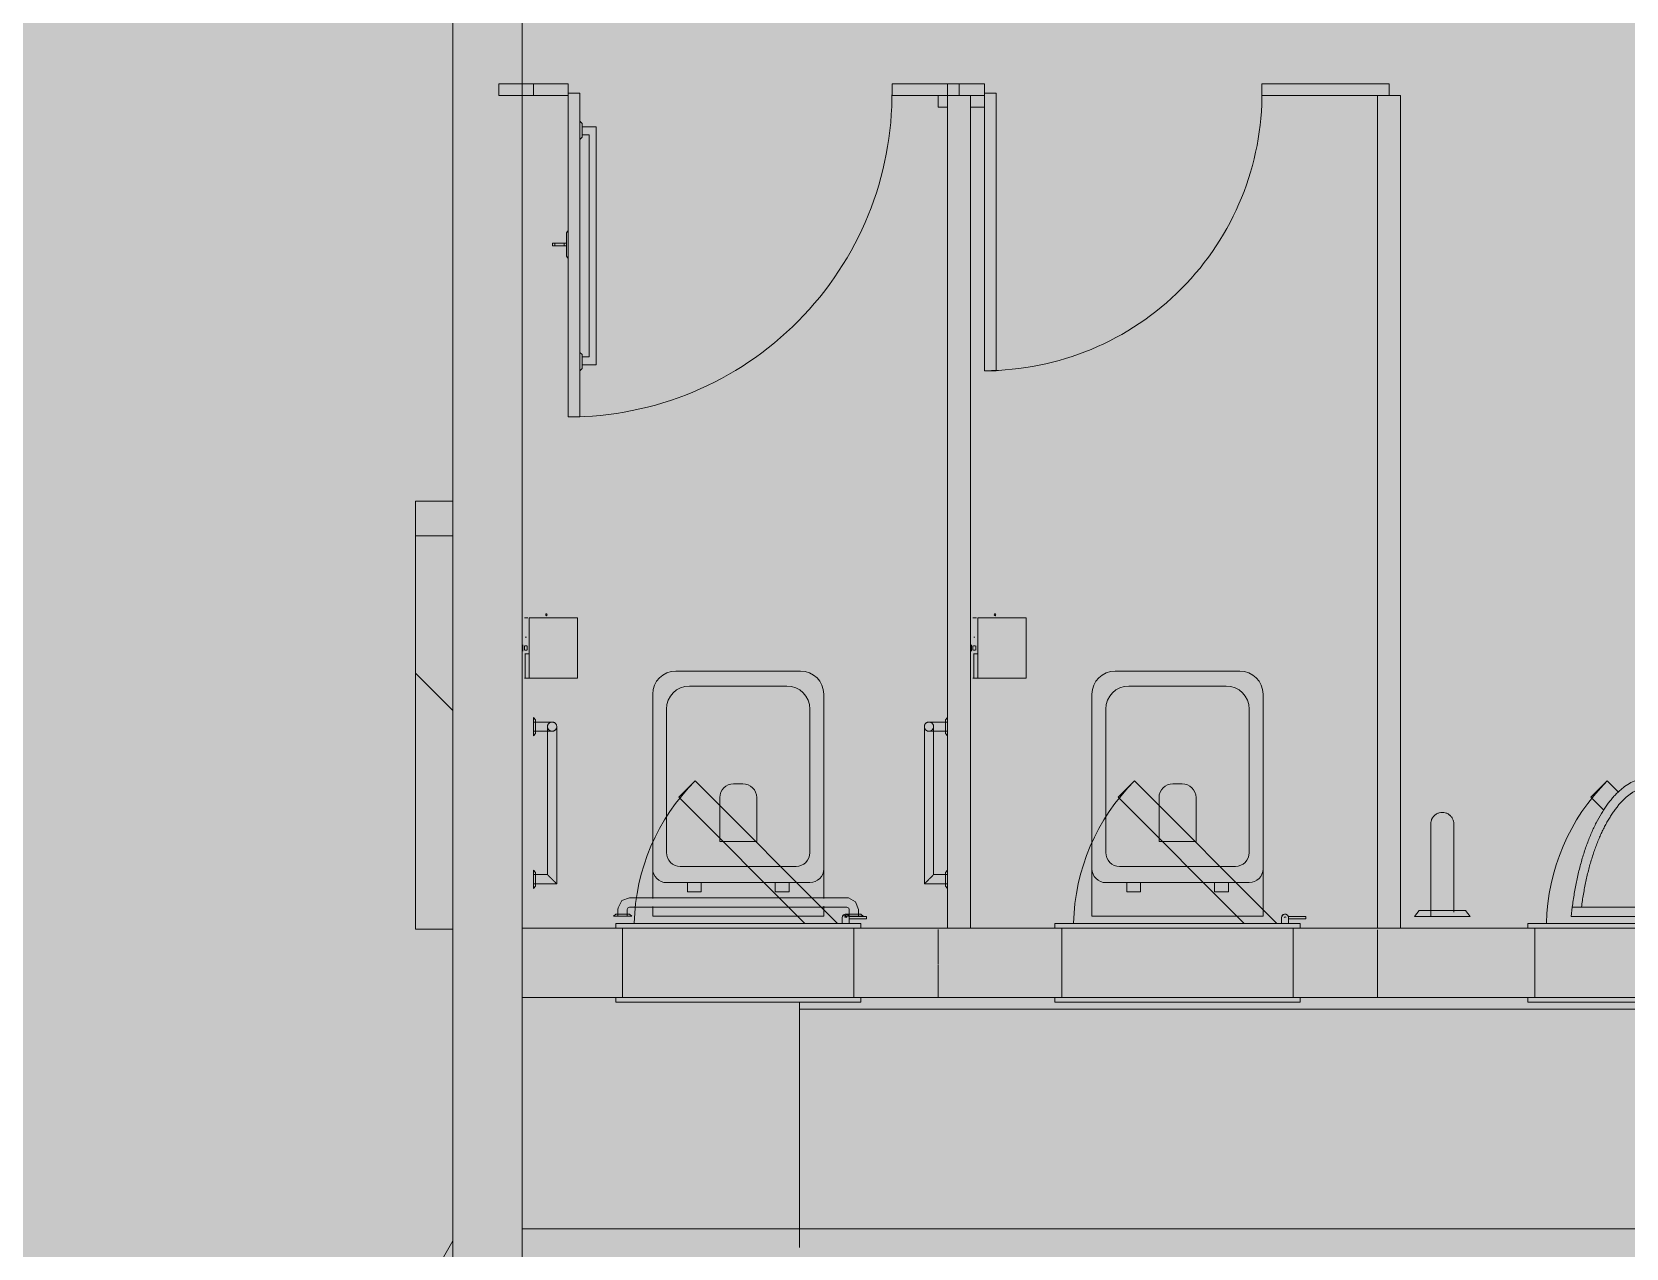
# Model space of a CAD drawing. Header units: millimetres. Extents: x -57519 to 497916, y -349472 to 446842.
# Drawn here: x 462035 to 465482, y 41766 to 44395 of the extents above; entities that cross this region are included whole.
import ezdxf

# ---------------------------------------------------------------- set-up
doc = ezdxf.new("R2010")
doc.units = ezdxf.units.MM
for name, color, linetype, lineweight in [('A-DETL-GENF', 92, 'Continuous', 5), ('A-DOOR', 31, 'Continuous', 5), ('A-DOOR-FRAM', 31, 'Continuous', 5), ('A-FLOR', 192, 'Continuous', 5), ('A-GENM', 13, 'Continuous', 5), ('A-GLAZ-CWMG', 51, 'Continuous', 20), ('A-WALL', 113, 'Continuous', 20), ('P-SANR-FIXT', 6, 'Continuous', 5)]:
    doc.layers.add(name, color=color, linetype=linetype, lineweight=lineweight)
pattern_1 = [(135, (399805.45, 0), (-530.3301, -530.3301), [])]

# ---------------------------------------------------------------- blocks, each defined once
blk = doc.blocks.new('Rectangular Mullion - DLN_75 x 150mm _WD_-V922-1_F SINGLE OCCUPANCY DIAGRAM')
at = {"layer": 'A-GLAZ-CWMG', "lineweight": 5}
h = blk.add_hatch(dxfattribs=at)
h.set_pattern_fill('FP_832', color=256, style=0, pattern_type=2)
h.set_pattern_definition(pattern_1)
h.paths.add_polyline_path([(63058.7, 42455.4), (63139.3, 42457.5), (63139.3, 43305.4), (63058.7, 43305.4), (63058.7, 42457.5)], flags=0)
for p, q in [((63058.7, 43305.4), (63139.3, 43305.4)), ((63058.7, 42455.4), (63058.7, 43305.4)), ((63139.3, 42455.4), (63058.7, 42455.4))]:
    blk.add_line(p, q, dxfattribs=at)
blk = doc.blocks.new('Rectangular Mullion - DLN_75 x 150mm _WD_-6631644-1_F SINGLE OCCUPANCY DIAGRAM')
at = {"layer": 'A-GLAZ-CWMG', "lineweight": 5}
for p, q in [((-75, -75), (-75, 5.6)), ((0, 5.6), (0, -75)), ((0, -75), (-75, -75))]:
    blk.add_line(p, q, dxfattribs=at)
blk = doc.blocks.new('Rectangular Mullion - DLN_75 x 150mm _WD_-V957-1_F SINGLE OCCUPANCY DIAGRAM')
at = {"layer": 'A-GLAZ-CWMG', "lineweight": 5}
h = blk.add_hatch(dxfattribs=at)
h.set_pattern_fill('FP_832', color=256, style=0, pattern_type=2)
h.set_pattern_definition(pattern_1)
h.paths.add_polyline_path([(63121.3, 41449.7), (63139.3, 41481), (63139.3, 41781), (62992.1, 41524.3)], flags=0)
for p, q in [((62991.4, 41524.7), (63139.3, 41781)), ((63121.3, 41449.7), (62991.4, 41524.7)), ((63139.3, 41481), (63121.3, 41449.7))]:
    blk.add_line(p, q, dxfattribs=at)
blk = doc.blocks.new('DLN_Ambulant Toilet - DLN_Ambulant Toilet-15379423-1_F SINGLE OCCUPANCY DIAGRAM')
at = {"layer": 'A-GENM', "color": 191}
for p, q in [((442.5, -235), (442.5, -265)), ((-452.5, -565), (-452.5, -595)), ((442.5, -565), (442.5, -595))]:
    blk.add_line(p, q, dxfattribs=at)
at = {"layer": 'P-SANR-FIXT', "color": 191}
for p, q in [((-270, -170), (-265, -174.4)), ((-230, -170), (-270, -170)), ((-270, -170), (-230, -170)), ((-260, -170), (-260, -185)), ((-240, -170), (-260, -170)), ((-260, -170), (-240, -170)), ((-240, -185), (-240, -170)), ((-235, -174.4), (-230, -170)), ((185, -170), (-185, -170)), ((-185, -170), (-185, -191.5)), ((185, -191.3), (185, -170)), ((230, -170), (235, -174.4)), ((270, -170), (230, -170)), ((230, -170), (270, -170)), ((240, -170), (240, -185)), ((240, -170), (260, -170)), ((260, -170), (240, -170)), ((260, -185), (260, -170)), ((265, -174.4), (270, -170)), ((-265, -174.4), (-235, -174.4)), ((-235, -174.4), (-265, -174.4)), ((235, -190), (-235, -190)), ((235, -174.4), (265, -174.4)), ((265, -174.4), (235, -174.4)), ((-448.1, -235), (-452.5, -230)), ((-402.5, -240), (-452.5, -240)), ((-448.1, -265), (-448.1, -235)), ((-448.1, -235), (-448.1, -265)), ((-402.5, -580), (-402.5, -240)), ((-235, -210), (235, -210)), ((-185, -208.7), (-185, -272.8)), ((-80, -222.8), (-110, -222.8)), ((-110, -222.8), (-110, -242.8)), ((-80, -242.8), (-80, -222.8)), ((80, -222.8), (80, -242.8)), ((110, -222.8), (80, -222.8)), ((110, -242.8), (110, -222.8)), ((185, -272.8), (185, -208.5)), ((392.5, -240), (392.5, -580)), ((442.5, -240), (392.5, -240)), ((442.5, -230), (438.1, -235)), ((438.1, -235), (438.1, -265)), ((438.1, -265), (438.1, -235)), ((442.5, -270), (442.5, -230)), ((442.5, -230), (442.5, -270)), ((442.5, -240), (442.5, -260)), ((442.5, -260), (442.5, -240)), ((-452.5, -260), (-422.5, -260)), ((-452.5, -270), (-448.1, -265)), ((-422.5, -260), (-422.5, -580)), ((-185, -272.8), (-185, -650)), ((155, -242.8), (-155, -242.8)), ((-110, -242.8), (-80, -242.8)), ((80, -242.8), (110, -242.8)), ((185, -650), (185, -272.8)), ((412.5, -580), (412.5, -260)), ((412.5, -260), (442.5, -260)), ((438.1, -265), (442.5, -270)), ((-155, -307.8), (-155, -617.8)), ((125.2, -277.8), (-125, -277.8)), ((155.2, -617.8), (155.2, -307.8)), ((-40, -426.5), (-40, -331.7)), ((-40, -331.7), (40, -331.7)), ((40, -331.7), (40, -426.5)), ((10, -456.5), (-10, -456.5)), ((-448.1, -565), (-452.5, -560)), ((-452.5, -560), (-452.5, -600)), ((-452.5, -600), (-452.5, -560)), ((-412.5, -570), (-452.5, -570)), ((-452.5, -580), (-452.5, -580)), ((-452.5, -580), (-452.5, -580)), ((-448.1, -595), (-448.1, -565)), ((-448.1, -565), (-448.1, -595)), ((442.5, -570), (402.5, -570)), ((442.5, -560), (438.1, -565)), ((438.1, -565), (438.1, -595)), ((438.1, -595), (438.1, -565)), ((442.5, -600), (442.5, -560)), ((442.5, -560), (442.5, -600)), ((442.5, -580), (442.5, -580)), ((442.5, -580), (442.5, -580)), ((-452.5, -590), (-412.5, -590)), ((-452.5, -600), (-448.1, -595)), ((402.5, -590), (442.5, -590)), ((438.1, -595), (442.5, -600)), ((-105, -667.8), (105.2, -667.8)), ((-135, -700), (135, -700))]:
    blk.add_line(p, q, dxfattribs=at)
at = {"layer": 'P-SANR-FIXT', "color": 191, "flags": 128}
for points in [[(-260, -185), (-253.9, -201.4), (-238.5, -209.7), (-235, -210)], [(-235, -190), (-239.2, -187.7), (-240, -185)], [(235, -210), (251.4, -203.9), (259.7, -188.5), (260, -185)], [(240, -185), (237.7, -189.2), (235, -190)]]:
    blk.add_lwpolyline(points, dxfattribs=at)
at = {"layer": 'P-SANR-FIXT', "color": 191}
for centre, radius, start, end in [((-155, -272.8), 30, 90, 180), ((155, -272.8), 30, 360, 90), ((-125, -307.8), 30, 90, 180), ((125.2, -307.8), 30, 360, 90), ((-10, -426.5), 30, 180, 270), ((10, -426.5), 30, 270, 360), ((-105, -617.8), 50, 180, 270), ((105.2, -617.8), 50, 270, 360), ((-135, -650), 50, 180, 270), ((135, -650), 50, 270, 360)]:
    blk.add_arc(centre, radius, start, end, dxfattribs=at)
for points, knots in [([(-402.5, -240), (-402.5, -240), (-402.7, -240.2), (-403.2, -240.7), (-403.8, -241.3), (-404.4, -241.9), (-405, -242.5), (-405.6, -243.1), (-406.4, -243.9), (-407.3, -244.8), (-408.1, -245.6), (-408.7, -246.2), (-409.3, -246.8), (-409.9, -247.4), (-410.5, -248), (-411.2, -248.7), (-411.8, -249.3), (-412.5, -250), (-413.2, -250.7), (-413.8, -251.3), (-414.5, -252), (-415.1, -252.6), (-415.7, -253.2), (-416.3, -253.8), (-416.9, -254.4), (-417.5, -255), (-418.1, -255.6), (-418.8, -256.3), (-419.4, -256.9), (-420, -257.5), (-420.6, -258.1), (-421.2, -258.7), (-421.8, -259.3), (-422.3, -259.8), (-422.5, -260), (-422.5, -260)], [0, 0, 0, 0, 0.083333, 0.125, 0.166667, 0.208333, 0.229167, 0.25, 0.291667, 0.333333, 0.354167, 0.375, 0.395833, 0.416667, 0.4375, 0.458333, 0.479167, 0.5, 0.520833, 0.541667, 0.5625, 0.583333, 0.604167, 0.625, 0.645833, 0.666667, 0.6875, 0.708333, 0.75, 0.770833, 0.791667, 0.833333, 0.875, 0.916667, 1, 1, 1, 1]), ([(412.5, -260), (412.5, -260), (412.3, -259.8), (411.8, -259.3), (411.2, -258.7), (410.6, -258.1), (410, -257.5), (409.4, -256.9), (408.6, -256.1), (407.7, -255.2), (406.9, -254.4), (406.3, -253.8), (405.7, -253.2), (405.1, -252.6), (404.5, -252), (403.8, -251.3), (403.2, -250.7), (402.5, -250), (401.8, -249.3), (401.2, -248.7), (400.5, -248), (399.9, -247.4), (399.3, -246.8), (398.7, -246.2), (398.1, -245.6), (397.5, -245), (396.9, -244.4), (396.2, -243.7), (395.6, -243.1), (395, -242.5), (394.4, -241.9), (393.8, -241.3), (393.2, -240.7), (392.7, -240.2), (392.5, -240), (392.5, -240)], [0, 0, 0, 0, 0.083333, 0.125, 0.166667, 0.208333, 0.229167, 0.25, 0.291667, 0.333333, 0.354167, 0.375, 0.395833, 0.416667, 0.4375, 0.458333, 0.479167, 0.5, 0.520833, 0.541667, 0.5625, 0.583333, 0.604167, 0.625, 0.645833, 0.666667, 0.6875, 0.708333, 0.75, 0.770833, 0.791667, 0.833333, 0.875, 0.916667, 1, 1, 1, 1]), ([(-402.5, -580), (-402.5, -579.1), (-402.7, -577.8), (-403.2, -576.2), (-403.8, -575), (-404.4, -574.1), (-405, -573.4), (-405.6, -572.8), (-406.4, -572), (-407.3, -571.4), (-408.1, -571), (-408.7, -570.8), (-409.3, -570.5), (-409.9, -570.3), (-410.5, -570.2), (-411.2, -570.1), (-411.8, -570), (-412.5, -570), (-413.2, -570), (-413.8, -570.1), (-414.5, -570.2), (-415.1, -570.3), (-415.7, -570.5), (-416.3, -570.8), (-416.9, -571), (-417.5, -571.3), (-418.1, -571.7), (-418.8, -572.2), (-419.4, -572.8), (-420, -573.4), (-420.6, -574.1), (-421.2, -575), (-421.8, -576.2), (-422.3, -577.8), (-422.5, -579.1), (-422.5, -580)], [0, 0, 0, 0, 0.083333, 0.125, 0.166667, 0.208333, 0.229167, 0.25, 0.291667, 0.333333, 0.354167, 0.375, 0.395833, 0.416667, 0.4375, 0.458333, 0.479167, 0.5, 0.520833, 0.541667, 0.5625, 0.583333, 0.604167, 0.625, 0.645833, 0.666667, 0.6875, 0.708333, 0.75, 0.770833, 0.791667, 0.833333, 0.875, 0.916667, 1, 1, 1, 1]), ([(-402.5, -580), (-402.5, -579.1), (-402.7, -577.8), (-403.2, -576.2), (-403.7, -575.2), (-404.2, -574.4), (-404.7, -573.7), (-405.3, -573.1), (-405.9, -572.5), (-406.6, -571.9), (-407.5, -571.3), (-408.7, -570.7), (-410.3, -570.2), (-412.5, -569.9), (-414.7, -570.2), (-416.3, -570.7), (-417.5, -571.3), (-418.4, -571.9), (-419.1, -572.5), (-419.7, -573.1), (-420.5, -573.9), (-421.1, -574.8), (-421.5, -575.6), (-421.8, -576.4), (-422.3, -577.8), (-422.5, -579.1), (-422.5, -580)], [0, 0, 0, 0, 0.083333, 0.125, 0.166667, 0.1875, 0.208333, 0.25, 0.270833, 0.291667, 0.333333, 0.375, 0.416667, 0.5, 0.583333, 0.625, 0.666667, 0.708333, 0.729167, 0.75, 0.791667, 0.833333, 0.854167, 0.875, 0.916667, 1, 1, 1, 1]), ([(-422.5, -580), (-422.5, -580.9), (-422.3, -582.2), (-421.8, -583.8), (-421.2, -585), (-420.6, -585.9), (-420, -586.6), (-419.4, -587.2), (-418.6, -588), (-417.7, -588.6), (-416.9, -589), (-416.3, -589.2), (-415.7, -589.5), (-415.1, -589.7), (-414.5, -589.8), (-413.8, -589.9), (-413.2, -590), (-412.5, -590), (-411.8, -590), (-411.2, -589.9), (-410.5, -589.8), (-409.9, -589.7), (-409.3, -589.5), (-408.7, -589.2), (-408.1, -589), (-407.5, -588.7), (-406.9, -588.3), (-406.2, -587.8), (-405.6, -587.2), (-405, -586.6), (-404.4, -585.9), (-403.8, -585), (-403.2, -583.8), (-402.7, -582.2), (-402.5, -580.9), (-402.5, -580)], [0, 0, 0, 0, 0.083333, 0.125, 0.166667, 0.208333, 0.229167, 0.25, 0.291667, 0.333333, 0.354167, 0.375, 0.395833, 0.416667, 0.4375, 0.458333, 0.479167, 0.5, 0.520833, 0.541667, 0.5625, 0.583333, 0.604167, 0.625, 0.645833, 0.666667, 0.6875, 0.708333, 0.75, 0.770833, 0.791667, 0.833333, 0.875, 0.916667, 1, 1, 1, 1]), ([(-422.5, -580), (-422.5, -580.9), (-422.3, -582.2), (-421.8, -583.8), (-421.3, -584.8), (-420.8, -585.6), (-420.3, -586.3), (-419.7, -586.9), (-419.1, -587.5), (-418.4, -588.1), (-417.5, -588.7), (-416.3, -589.3), (-414.7, -589.8), (-412.5, -590.1), (-410.3, -589.8), (-408.7, -589.3), (-407.5, -588.7), (-406.6, -588.1), (-405.9, -587.5), (-405.3, -586.9), (-404.5, -586.1), (-403.9, -585.2), (-403.5, -584.4), (-403.2, -583.6), (-402.7, -582.2), (-402.5, -580.9), (-402.5, -580)], [0, 0, 0, 0, 0.083333, 0.125, 0.166667, 0.1875, 0.208333, 0.25, 0.270833, 0.291667, 0.333333, 0.375, 0.416667, 0.5, 0.583333, 0.625, 0.666667, 0.708333, 0.729167, 0.75, 0.791667, 0.833333, 0.854167, 0.875, 0.916667, 1, 1, 1, 1]), ([(412.5, -580), (412.5, -579.1), (412.3, -577.8), (411.8, -576.2), (411.2, -575), (410.6, -574.1), (410, -573.4), (409.4, -572.8), (408.6, -572), (407.7, -571.4), (406.9, -571), (406.3, -570.8), (405.7, -570.5), (405.1, -570.3), (404.5, -570.2), (403.8, -570.1), (403.2, -570), (402.5, -570), (401.8, -570), (401.2, -570.1), (400.5, -570.2), (399.9, -570.3), (399.3, -570.5), (398.7, -570.8), (398.1, -571), (397.5, -571.3), (396.9, -571.7), (396.2, -572.2), (395.6, -572.8), (395, -573.4), (394.4, -574.1), (393.8, -575), (393.2, -576.2), (392.7, -577.8), (392.5, -579.1), (392.5, -580)], [0, 0, 0, 0, 0.083333, 0.125, 0.166667, 0.208333, 0.229167, 0.25, 0.291667, 0.333333, 0.354167, 0.375, 0.395833, 0.416667, 0.4375, 0.458333, 0.479167, 0.5, 0.520833, 0.541667, 0.5625, 0.583333, 0.604167, 0.625, 0.645833, 0.666667, 0.6875, 0.708333, 0.75, 0.770833, 0.791667, 0.833333, 0.875, 0.916667, 1, 1, 1, 1]), ([(412.5, -580), (412.5, -579.1), (412.3, -577.8), (411.8, -576.2), (411.3, -575.2), (410.8, -574.4), (410.3, -573.7), (409.7, -573.1), (409.1, -572.5), (408.4, -571.9), (407.5, -571.3), (406.3, -570.7), (404.7, -570.2), (402.5, -569.9), (400.3, -570.2), (398.7, -570.7), (397.5, -571.3), (396.6, -571.9), (395.9, -572.5), (395.3, -573.1), (394.5, -573.9), (393.9, -574.8), (393.5, -575.6), (393.2, -576.4), (392.7, -577.8), (392.5, -579.1), (392.5, -580)], [0, 0, 0, 0, 0.083333, 0.125, 0.166667, 0.1875, 0.208333, 0.25, 0.270833, 0.291667, 0.333333, 0.375, 0.416667, 0.5, 0.583333, 0.625, 0.666667, 0.708333, 0.729167, 0.75, 0.791667, 0.833333, 0.854167, 0.875, 0.916667, 1, 1, 1, 1]), ([(392.5, -580), (392.5, -580.9), (392.7, -582.2), (393.2, -583.8), (393.8, -585), (394.4, -585.9), (395, -586.6), (395.6, -587.2), (396.4, -588), (397.3, -588.6), (398.1, -589), (398.7, -589.2), (399.3, -589.5), (399.9, -589.7), (400.5, -589.8), (401.2, -589.9), (401.8, -590), (402.5, -590), (403.2, -590), (403.8, -589.9), (404.5, -589.8), (405.1, -589.7), (405.7, -589.5), (406.3, -589.2), (406.9, -589), (407.5, -588.7), (408.1, -588.3), (408.8, -587.8), (409.4, -587.2), (410, -586.6), (410.6, -585.9), (411.2, -585), (411.8, -583.8), (412.3, -582.2), (412.5, -580.9), (412.5, -580)], [0, 0, 0, 0, 0.083333, 0.125, 0.166667, 0.208333, 0.229167, 0.25, 0.291667, 0.333333, 0.354167, 0.375, 0.395833, 0.416667, 0.4375, 0.458333, 0.479167, 0.5, 0.520833, 0.541667, 0.5625, 0.583333, 0.604167, 0.625, 0.645833, 0.666667, 0.6875, 0.708333, 0.75, 0.770833, 0.791667, 0.833333, 0.875, 0.916667, 1, 1, 1, 1]), ([(392.5, -580), (392.5, -580.9), (392.7, -582.2), (393.2, -583.8), (393.7, -584.8), (394.2, -585.6), (394.7, -586.3), (395.3, -586.9), (395.9, -587.5), (396.6, -588.1), (397.5, -588.7), (398.7, -589.3), (400.3, -589.8), (402.5, -590.1), (404.7, -589.8), (406.3, -589.3), (407.5, -588.7), (408.4, -588.1), (409.1, -587.5), (409.7, -586.9), (410.5, -586.1), (411.1, -585.2), (411.5, -584.4), (411.8, -583.6), (412.3, -582.2), (412.5, -580.9), (412.5, -580)], [0, 0, 0, 0, 0.083333, 0.125, 0.166667, 0.1875, 0.208333, 0.25, 0.270833, 0.291667, 0.333333, 0.375, 0.416667, 0.5, 0.583333, 0.625, 0.666667, 0.708333, 0.729167, 0.75, 0.791667, 0.833333, 0.854167, 0.875, 0.916667, 1, 1, 1, 1])]:
    blk.add_open_spline(points, degree=3, knots=knots, dxfattribs=at)
for points in [[(-402.8, -240.3), (-402.6, -240.1), (-402.5, -240), (-402.5, -240)], [(392.5, -240), (392.5, -240), (392.6, -240.1), (392.8, -240.3)], [(-422.5, -260), (-422.5, -260), (-422.4, -259.9), (-422.2, -259.7)], [(412.2, -259.7), (412.4, -259.9), (412.5, -260), (412.5, -260)]]:
    blk.add_open_spline(points, degree=3, dxfattribs=at)
blk = doc.blocks.new('DLN_Toilet Paper Roll - DLN_Toilet Paper Roll-V998-1_F SINGLE OCCUPANCY DIAGRAM')
at = {"layer": 'P-SANR-FIXT', "color": 191}
for p, q in [((-7, 0), (7, 0)), ((7, 0), (-7, 0)), ((-65, -6.9), (-65, -5)), ((-65, -6.9), (-65, -6.1)), ((-65, -6.1), (-65, -6.9)), ((-65, -15.5), (-65, -6.9)), ((-65, -6.9), (-12.7, -6.9)), ((-65, -120.1), (-65, -15.5)), ((-65, -15.5), (-12.7, -15.5)), ((-12.7, -6.9), (-12.7, -6.1)), ((-12.7, -6.1), (-12.7, -6.9)), ((-12.7, -15.5), (-12.7, -6.9)), ((65, -15.5), (-12.7, -15.5)), ((-7, -2), (7, -2)), ((7, -2), (-7, -2)), ((-5, -5), (5, -5)), ((5, -5), (-5, -5)), ((-5, -11), (5, -11)), ((5, -11), (-5, -11)), ((-3, -2), (3, -2)), ((3, -2), (-3, -2)), ((-3, -5), (3, -5)), ((3, -5), (-3, -5)), ((23.2, -9.3), (23.2, -6.9)), ((23.2, -6.9), (23.2, -9.3)), ((65, -5), (65, -12.4)), ((65, -15.5), (65, -120.1)), ((-65, -120.1), (65, -120.1))]:
    blk.add_line(p, q, dxfattribs=at)
for start_param, end_param in [(0, 3.141593), (3.141593, 6.283185)]:
    blk.add_ellipse((71.8, -52.8), major_axis=(2, 0), ratio=0.802744, start_param=start_param, end_param=end_param, dxfattribs=at)
for points, knots in [([(-4.7, -9.3), (-4.6, -9.2), (-4.6, -8.9), (-4.5, -8.5), (-4.5, -8), (-4.5, -7.6), (-4.6, -7.1), (-4.8, -6.6), (-4.9, -6.3), (-5, -6.1), (-5, -6.1), (-5, -6.1)], [0, 0, 0, 0, 0.1, 0.2, 0.3, 0.4, 0.5, 0.6, 0.8, 0.9, 0.9644096, 0.9644096, 0.9644096, 0.9644096]), ([(-5, -6.1), (-5, -6.1), (-5, -6.2), (-4.9, -6.4), (-4.8, -6.7), (-4.8, -6.9)], [0, 0, 0, 0, 0.25, 0.5, 1, 1, 1, 1]), ([(-4.8, -6.9), (-4.7, -7.2), (-4.7, -7.6), (-4.6, -8.3), (-4.7, -8.8), (-4.8, -9.3), (-4.9, -9.7), (-5, -10), (-5, -10.1), (-5, -10.1)], [0, 0, 0, 0, 0.222222, 0.333333, 0.444444, 0.583333, 0.722222, 0.861111, 1, 1, 1, 1]), ([(-5, -10.1), (-5, -10.1), (-5, -10.1), (-4.9, -10), (-4.8, -9.8), (-4.7, -9.5), (-4.7, -9.3)], [0.0801932, 0.0801932, 0.0801932, 0.0801932, 0.2, 0.4, 0.7, 1, 1, 1, 1]), ([(5, -6.1), (5, -6.1), (5, -6.1), (4.9, -6.3), (4.8, -6.6), (4.6, -7.1), (4.5, -7.6), (4.5, -8), (4.5, -8.5), (4.6, -8.9), (4.6, -9.2), (4.7, -9.3)], [0.0355904, 0.0355904, 0.0355904, 0.0355904, 0.1, 0.2, 0.4, 0.5, 0.6, 0.7, 0.8, 0.9, 1, 1, 1, 1]), ([(5, -10.1), (5, -10.1), (5, -10), (4.9, -9.8), (4.8, -9.3), (4.7, -8.7), (4.7, -8.3), (4.6, -8), (4.7, -7.7), (4.7, -7.3), (4.8, -7.1), (4.8, -6.9)], [0, 0, 0, 0, 0.111111, 0.222222, 0.444444, 0.583333, 0.652778, 0.722222, 0.791667, 0.861111, 1, 1, 1, 1]), ([(4.7, -9.3), (4.7, -9.5), (4.9, -9.8), (5, -10.1), (5, -10.1), (5, -10.1)], [0, 0, 0, 0, 0.4, 0.7, 0.9198068, 0.9198068, 0.9198068, 0.9198068]), ([(4.8, -6.9), (4.8, -6.7), (4.9, -6.4), (5, -6.2), (5, -6.1), (5, -6.1)], [0, 0, 0, 0, 0.5, 0.75, 1, 1, 1, 1])]:
    blk.add_open_spline(points, degree=3, knots=knots, dxfattribs=at)
blk = doc.blocks.new('DLN_Toilet - DLN_Toilet-V939-1_F SINGLE OCCUPANCY DIAGRAM')
at = {"layer": 'P-SANR-FIXT', "color": 191}
for p, q in [((-185, -170), (-185, -272.8)), ((185, -170), (-185, -170)), ((185, -272.8), (185, -170)), ((-80, -222.8), (-110, -222.8)), ((-110, -222.8), (-110, -242.8)), ((-80, -242.8), (-80, -222.8)), ((80, -222.8), (80, -242.8)), ((110, -222.8), (80, -222.8)), ((110, -242.8), (110, -222.8)), ((-185, -272.8), (-185, -650)), ((155, -242.8), (-155, -242.8)), ((-110, -242.8), (-80, -242.8)), ((80, -242.8), (110, -242.8)), ((185, -650), (185, -272.8)), ((-155, -307.8), (-155, -617.8)), ((125.2, -277.8), (-125, -277.8)), ((155.2, -617.8), (155.2, -307.8)), ((-40, -426.5), (-40, -331.7)), ((-40, -331.7), (40, -331.7)), ((40, -331.7), (40, -426.5)), ((10, -456.5), (-10, -456.5)), ((-105, -667.8), (105.2, -667.8)), ((-135, -700), (135, -700))]:
    blk.add_line(p, q, dxfattribs=at)
for centre, radius, start, end in [((-155, -272.8), 30, 90, 180), ((155, -272.8), 30, 360, 90), ((-125, -307.8), 30, 90, 180), ((125.2, -307.8), 30, 360, 90), ((-10, -426.5), 30, 180, 270), ((10, -426.5), 30, 270, 360), ((-105, -617.8), 50, 180, 270), ((105.2, -617.8), 50, 270, 360), ((-135, -650), 50, 180, 270), ((135, -650), 50, 270, 360)]:
    blk.add_arc(centre, radius, start, end, dxfattribs=at)
blk = doc.blocks.new('DLN_Toilet Paper Roll - DLN_Toilet Paper Roll-V1013-1_F SINGLE OCCUPANCY DIAGRAM')
at = {"layer": 'P-SANR-FIXT', "color": 191}
for p, q in [((-65, -6.9), (-65, -5)), ((-65, -6.9), (-65, -6.1)), ((-65, -6.1), (-65, -6.9)), ((-65, -15.5), (-65, -6.9)), ((-65, -6.9), (-12.7, -6.9)), ((-65, -120.1), (-65, -15.5)), ((-65, -15.5), (-12.7, -15.5)), ((-12.7, -6.9), (-12.7, -6.1)), ((-12.7, -6.1), (-12.7, -6.9)), ((-12.7, -15.5), (-12.7, -6.9)), ((65, -15.5), (-12.7, -15.5)), ((-7, -2), (7, -2)), ((7, -2), (-7, -2)), ((-5, -5), (5, -5)), ((5, -5), (-5, -5)), ((-5, -11), (5, -11)), ((5, -11), (-5, -11)), ((-3, -2), (3, -2)), ((3, -2), (-3, -2)), ((-3, -5), (3, -5)), ((3, -5), (-3, -5)), ((23.2, -9.3), (23.2, -6.9)), ((23.2, -6.9), (23.2, -9.3)), ((65, -5), (65, -12.4)), ((65, -15.5), (65, -120.1)), ((-65, -120.1), (65, -120.1))]:
    blk.add_line(p, q, dxfattribs=at)
for start_param, end_param in [(0, 3.141593), (3.141593, 6.283185)]:
    blk.add_ellipse((71.8, -52.8), major_axis=(2, 0), ratio=0.802744, start_param=start_param, end_param=end_param, dxfattribs=at)
for points, knots in [([(-4.7, -9.3), (-4.6, -9.2), (-4.6, -8.9), (-4.5, -8.5), (-4.5, -8), (-4.5, -7.6), (-4.6, -7.1), (-4.8, -6.6), (-4.9, -6.3), (-5, -6.1), (-5, -6.1), (-5, -6.1)], [0, 0, 0, 0, 0.1, 0.2, 0.3, 0.4, 0.5, 0.6, 0.8, 0.9, 0.9644096, 0.9644096, 0.9644096, 0.9644096]), ([(-5, -6.1), (-5, -6.1), (-5, -6.2), (-4.9, -6.4), (-4.8, -6.7), (-4.8, -6.9)], [0, 0, 0, 0, 0.25, 0.5, 1, 1, 1, 1]), ([(-4.8, -6.9), (-4.7, -7.2), (-4.7, -7.6), (-4.6, -8.3), (-4.7, -8.8), (-4.8, -9.3), (-4.9, -9.7), (-5, -10), (-5, -10.1), (-5, -10.1)], [0, 0, 0, 0, 0.222222, 0.333333, 0.444444, 0.583333, 0.722222, 0.861111, 1, 1, 1, 1]), ([(-5, -10.1), (-5, -10.1), (-5, -10.1), (-4.9, -10), (-4.8, -9.8), (-4.7, -9.5), (-4.7, -9.3)], [0.0801932, 0.0801932, 0.0801932, 0.0801932, 0.2, 0.4, 0.7, 1, 1, 1, 1]), ([(5, -6.1), (5, -6.1), (5, -6.1), (4.9, -6.3), (4.8, -6.6), (4.6, -7.1), (4.5, -7.6), (4.5, -8), (4.5, -8.5), (4.6, -8.9), (4.6, -9.2), (4.7, -9.3)], [0.0355904, 0.0355904, 0.0355904, 0.0355904, 0.1, 0.2, 0.4, 0.5, 0.6, 0.7, 0.8, 0.9, 1, 1, 1, 1]), ([(5, -10.1), (5, -10.1), (5, -10), (4.9, -9.8), (4.8, -9.3), (4.7, -8.7), (4.7, -8.3), (4.6, -8), (4.7, -7.7), (4.7, -7.3), (4.8, -7.1), (4.8, -6.9)], [0, 0, 0, 0, 0.111111, 0.222222, 0.444444, 0.583333, 0.652778, 0.722222, 0.791667, 0.861111, 1, 1, 1, 1]), ([(4.7, -9.3), (4.7, -9.5), (4.9, -9.8), (5, -10.1), (5, -10.1), (5, -10.1)], [0, 0, 0, 0, 0.4, 0.7, 0.9198068, 0.9198068, 0.9198068, 0.9198068]), ([(4.8, -6.9), (4.8, -6.7), (4.9, -6.4), (5, -6.2), (5, -6.1), (5, -6.1)], [0, 0, 0, 0, 0.5, 0.75, 1, 1, 1, 1])]:
    blk.add_open_spline(points, degree=3, knots=knots, dxfattribs=at)
blk = doc.blocks.new('DLN-Access Panel__AP01_ - _AP04_ 450 x 650 _WH_-V1060-1_F SINGLE OCCUPANCY DIAGRAM')
at = {"layer": 'A-DOOR', "color": 191}
for p, q in [((-265, 75), (-265, 85)), ((265, 85), (-265, 85)), ((-265, 75), (265, 75)), ((265, 75), (265, 85)), ((-240, -95), (-277.5, -95)), ((-277.5, -95), (-277.5, -100)), ((-277.5, -100), (-239.6, -100)), ((-265, -85), (-265, -75)), ((265, -75), (-265, -75)), ((-265, -85), (265, -85)), ((-240, -85), (-240, -97.5)), ((-225, -97.5), (-225, -85)), ((-215, -85), (-166.6, -133.4)), ((-129.3, -100), (-144.3, -85)), ((265, -85), (265, -75)), ((128.6, -357.8), (100.7, -330)), ((68.7, -368.7), (93.2, -393.2)), ((93.2, -393.2), (128.6, -357.8))]:
    blk.add_line(p, q, dxfattribs=at)
for centre, radius, start, end in [((-232.5, -97.5), 7.5, 180, 0), ((-232.5, -97.5), 7.5, 195, 0), ((-232.5, -97.5), 7.5, 199.4712, 360), ((-232.5, -97.5), 7.5, 199.4712, 360), ((-232.5, -97.5), 2, 180, 360), ((-232.5, -97.5), 2, 180, 360), ((-225, -75), 450, 315, 358.6824)]:
    blk.add_arc(centre, radius, start, end, dxfattribs=at)
at = {"layer": 'A-DOOR-FRAM', "color": 191}
for p, q in [((-250, 75), (-250, -75)), ((250, 75), (250, -75))]:
    blk.add_line(p, q, dxfattribs=at)
blk = doc.blocks.new('DLN-Access Panel__AP01_ - _AP04_ 450 x 650 _WH_-16056296-1_F SINGLE OCCUPANCY DIAGRAM')
at = {"layer": 'A-DOOR', "color": 191}
for p, q in [((-265, 75), (-265, 85)), ((265, 85), (-265, 85)), ((-265, 75), (265, 75)), ((265, 75), (265, 85)), ((-240, -95), (-277.5, -95)), ((-277.5, -95), (-277.5, -100)), ((-277.5, -100), (-239.6, -100)), ((-265, -85), (-265, -75)), ((265, -75), (-265, -75)), ((-265, -85), (265, -85)), ((-240, -85), (-240, -97.5)), ((-225, -97.5), (-225, -85)), ((-215, -85), (93.2, -393.2)), ((128.6, -357.8), (-144.3, -85)), ((265, -85), (265, -75)), ((93.2, -393.2), (128.6, -357.8))]:
    blk.add_line(p, q, dxfattribs=at)
for centre, radius, start, end in [((-232.5, -97.5), 7.5, 180, 0), ((-232.5, -97.5), 7.5, 195, 0), ((-232.5, -97.5), 7.5, 199.4712, 360), ((-232.5, -97.5), 7.5, 199.4712, 360), ((-232.5, -97.5), 2, 180, 360), ((-232.5, -97.5), 2, 180, 360), ((-225, -75), 450, 315, 358.6824)]:
    blk.add_arc(centre, radius, start, end, dxfattribs=at)
at = {"layer": 'A-DOOR-FRAM', "color": 191}
for p, q in [((-250, 75), (-250, -75)), ((250, 75), (250, -75))]:
    blk.add_line(p, q, dxfattribs=at)
blk = doc.blocks.new('DLN_Accessible Urinal - DLN_Accessible Urinal-15402936-1_F SINGLE OCCUPANCY DIAGRAM')
at = {"layer": 'P-SANR-FIXT', "color": 191}
for p, q in [((-584.1, 212.5), (-584.1, 12.5)), ((-534.1, 22.2), (-534.1, 212.5)), ((315.9, 212.5), (315.9, 22.2)), ((365.9, 12.5), (365.9, 212.5)), ((-609.1, 25.2), (-619.1, 12.5)), ((-609.1, 25.2), (-619.1, 12.5)), ((-619.1, 12.5), (-596.5, 12.5)), ((-596.5, 12.5), (-619.1, 12.5)), ((-619.1, 12.5), (-596.5, 12.5)), ((-499.1, 12.5), (-619.1, 12.5)), ((-583.7, 25.2), (-609.1, 25.2)), ((-609.1, 25.2), (-583.7, 25.2)), ((-583.7, 25.2), (-609.1, 25.2)), ((-609.1, 25.2), (-509.1, 25.2)), ((-509.1, 25.2), (-534.4, 25.2)), ((-534.4, 25.2), (-509.1, 25.2)), ((-509.1, 25.2), (-534.4, 25.2)), ((-521.7, 12.5), (-499.1, 12.5)), ((-499.1, 12.5), (-521.7, 12.5)), ((-521.7, 12.5), (-499.1, 12.5)), ((-499.1, 12.5), (-509.1, 25.2)), ((-499.1, 12.5), (-509.1, 25.2)), ((-277.9, 32.5), (-280.2, 12.5)), ((-280.2, 12.5), (62, 12.5)), ((59.8, 32.5), (-277.9, 32.5)), ((-277.9, 32.5), (-258.1, 32.5)), ((-258.1, 32.5), (39.9, 32.5)), ((39.9, 32.5), (59.8, 32.5)), ((62, 12.5), (59.8, 32.5)), ((290.9, 25.2), (280.9, 12.5)), ((290.9, 25.2), (280.9, 12.5)), ((280.9, 12.5), (303.5, 12.5)), ((303.5, 12.5), (280.9, 12.5)), ((280.9, 12.5), (303.5, 12.5)), ((395, 12.5), (280.9, 12.5)), ((316.3, 25.2), (290.9, 25.2)), ((290.9, 25.2), (316.3, 25.2)), ((316.3, 25.2), (290.9, 25.2)), ((290.9, 25.2), (352.1, 25.2)), ((355.3, 25.2), (390.9, 25.2)), ((390.9, 25.2), (365.6, 25.2)), ((365.6, 25.2), (390.9, 25.2)), ((390.9, 25.2), (365.6, 25.2)), ((378.3, 12.5), (395, 12.5)), ((395, 12.5), (378.3, 12.5)), ((378.3, 12.5), (395, 12.5)), ((400.9, 12.5), (390.9, 25.2)), ((400.9, 12.5), (390.9, 25.2))]:
    blk.add_line(p, q, dxfattribs=at)
for radius in [25, 5]:
    blk.add_circle((-109.1, 92.5), radius, dxfattribs=at)
for points, knots in [([(-109.1, 312.5), (-118.5, 312.7), (-132.6, 310.5), (-151.1, 302.3), (-162.5, 295.1), (-171.5, 288.2), (-178.1, 282.3), (-184.6, 275.9), (-191, 268.9), (-197.2, 261.3), (-203.4, 253.1), (-209.3, 244.4), (-217, 232.2), (-224.4, 218.9), (-231.4, 204.6), (-236.4, 193.5), (-241.2, 182), (-245.8, 170), (-250.2, 157.6), (-254.3, 144.9), (-258.2, 131.8), (-263, 113.9), (-268.5, 90.8), (-273.8, 62.2), (-276.7, 42.5), (-277.9, 32.5)], [0, 0, 0, 0, 0.125, 0.1875, 0.25, 0.28125, 0.3125, 0.34375, 0.375, 0.40625, 0.4375, 0.46875, 0.5, 0.5625, 0.59375, 0.625, 0.65625, 0.6875, 0.71875, 0.75, 0.78125, 0.8125, 0.875, 0.9375, 1, 1, 1, 1]), ([(59.8, 32.5), (58.5, 42.5), (55.7, 62.2), (50.3, 90.8), (44.9, 113.9), (40.1, 131.8), (36.2, 144.9), (32.1, 157.6), (27.7, 170), (23.1, 182), (18.3, 193.5), (13.3, 204.6), (8, 215.3), (2.6, 225.6), (-3, 235.3), (-8.8, 244.4), (-14.8, 253.1), (-20.9, 261.3), (-29.2, 271.4), (-40, 282.6), (-53.3, 293.7), (-67, 302.3), (-85.6, 310.5), (-99.6, 312.7), (-109.1, 312.5)], [0, 0, 0, 0, 0.0625, 0.125, 0.1875, 0.21875, 0.25, 0.28125, 0.3125, 0.34375, 0.375, 0.40625, 0.4375, 0.46875, 0.5, 0.53125, 0.5625, 0.59375, 0.625, 0.6875, 0.75, 0.8125, 0.875, 1, 1, 1, 1]), ([(-258.1, 32.5), (-256.8, 42.2), (-254, 61.1), (-248.7, 88.6), (-243.5, 110.7), (-238.8, 127.9), (-235, 140.3), (-231.1, 152.4), (-226.8, 164.2), (-222.4, 175.6), (-217.8, 186.5), (-213.1, 196.9), (-208.1, 207), (-203, 216.5), (-197.7, 225.5), (-192.4, 233.9), (-186.9, 241.9), (-181.2, 249.3), (-175.6, 256.1), (-170, 262.3), (-162.3, 269.7), (-154.6, 276.1), (-147.1, 281.2), (-139.5, 285.5), (-126.6, 291.1), (-116, 292.8), (-109.1, 292.5)], [0, 0, 0, 0, 0.0625, 0.125, 0.1875, 0.21875, 0.25, 0.28125, 0.3125, 0.34375, 0.375, 0.40625, 0.4375, 0.46875, 0.5, 0.53125, 0.5625, 0.59375, 0.625, 0.65625, 0.6875, 0.75, 0.78125, 0.8125, 0.875, 1, 1, 1, 1]), ([(-109.1, 292.5), (-116, 292.8), (-126.6, 291.1), (-141.4, 284.7), (-152.7, 277.7), (-162.3, 269.7), (-170, 262.3), (-175.6, 256.1), (-181.2, 249.3), (-186.9, 241.9), (-192.4, 233.9), (-197.7, 225.5), (-203, 216.5), (-208.1, 207), (-213.1, 196.9), (-217.8, 186.5), (-222.4, 175.6), (-226.8, 164.2), (-231.1, 152.4), (-235, 140.3), (-238.8, 127.9), (-243.5, 110.7), (-248.7, 88.6), (-254, 61.1), (-256.8, 42.2), (-258.1, 32.5)], [0, 0, 0, 0, 0.125, 0.1875, 0.25, 0.3125, 0.34375, 0.375, 0.40625, 0.4375, 0.46875, 0.5, 0.53125, 0.5625, 0.59375, 0.625, 0.65625, 0.6875, 0.71875, 0.75, 0.78125, 0.8125, 0.875, 0.9375, 1, 1, 1, 1]), ([(-109.1, 292.5), (-102.2, 292.8), (-91.6, 291.1), (-76.7, 284.7), (-65.4, 277.7), (-55.9, 269.7), (-48.2, 262.3), (-42.5, 256.1), (-36.9, 249.3), (-31.3, 241.9), (-25.8, 233.9), (-20.4, 225.5), (-15.2, 216.5), (-10.1, 207), (-5.1, 196.9), (-0.3, 186.5), (4.3, 175.6), (8.7, 164.2), (12.9, 152.4), (16.9, 140.3), (20.6, 127.9), (25.3, 110.7), (30.6, 88.6), (35.8, 61.1), (38.7, 42.2), (39.9, 32.5)], [0, 0, 0, 0, 0.125, 0.1875, 0.25, 0.3125, 0.34375, 0.375, 0.40625, 0.4375, 0.46875, 0.5, 0.53125, 0.5625, 0.59375, 0.625, 0.65625, 0.6875, 0.71875, 0.75, 0.78125, 0.8125, 0.875, 0.9375, 1, 1, 1, 1]), ([(39.9, 32.5), (38.7, 42.2), (35.8, 61.1), (30.6, 88.6), (25.3, 110.7), (20.6, 127.9), (16.9, 140.3), (12.9, 152.4), (8.7, 164.2), (4.3, 175.6), (-0.3, 186.5), (-5.1, 196.9), (-10.1, 207), (-15.2, 216.5), (-20.4, 225.5), (-25.8, 233.9), (-31.3, 241.9), (-36.9, 249.3), (-42.5, 256.1), (-48.2, 262.3), (-55.9, 269.7), (-63.5, 276.1), (-71.1, 281.2), (-78.6, 285.5), (-91.6, 291.1), (-102.2, 292.8), (-109.1, 292.5)], [0, 0, 0, 0, 0.0625, 0.125, 0.1875, 0.21875, 0.25, 0.28125, 0.3125, 0.34375, 0.375, 0.40625, 0.4375, 0.46875, 0.5, 0.53125, 0.5625, 0.59375, 0.625, 0.65625, 0.6875, 0.75, 0.78125, 0.8125, 0.875, 1, 1, 1, 1]), ([(-534.1, 212.5), (-534.1, 214.7), (-534.5, 217.9), (-535.9, 222.1), (-537.1, 224.6), (-538.3, 226.4), (-539.5, 228.2), (-541, 229.8), (-542.6, 231.3), (-544.3, 232.7), (-546.5, 234.2), (-549.5, 235.7), (-553.6, 237.1), (-559.1, 237.8), (-564.5, 237.1), (-568.7, 235.7), (-571.6, 234.2), (-573.9, 232.7), (-575.6, 231.3), (-577.2, 229.8), (-579, 227.8), (-580.5, 225.5), (-581.5, 223.6), (-582.4, 221.6), (-583.6, 217.9), (-584.1, 214.7), (-584.1, 212.5)], [0, 0, 0, 0, 0.083333, 0.125, 0.166667, 0.1875, 0.208333, 0.25, 0.270833, 0.291667, 0.333333, 0.375, 0.416667, 0.5, 0.583333, 0.625, 0.666667, 0.708333, 0.729167, 0.75, 0.791667, 0.833333, 0.854167, 0.875, 0.916667, 1, 1, 1, 1]), ([(365.9, 212.5), (365.9, 214.7), (365.5, 217.9), (364.1, 222.1), (362.9, 224.6), (361.7, 226.4), (360.5, 228.2), (359, 229.8), (357.4, 231.3), (355.7, 232.7), (353.5, 234.2), (350.5, 235.7), (346.4, 237.1), (340.9, 237.8), (335.5, 237.1), (331.3, 235.7), (328.4, 234.2), (326.1, 232.7), (324.4, 231.3), (322.8, 229.8), (321, 227.8), (319.5, 225.5), (318.5, 223.6), (317.6, 221.6), (316.4, 217.9), (315.9, 214.7), (315.9, 212.5)], [0, 0, 0, 0, 0.083333, 0.125, 0.166667, 0.1875, 0.208333, 0.25, 0.270833, 0.291667, 0.333333, 0.375, 0.416667, 0.5, 0.583333, 0.625, 0.666667, 0.708333, 0.729167, 0.75, 0.791667, 0.833333, 0.854167, 0.875, 0.916667, 1, 1, 1, 1])]:
    blk.add_open_spline(points, degree=3, knots=knots, dxfattribs=at)
blk = doc.blocks.new('DLN_Partition Door - 600x2100_100x25 _WH_GH_-15334380-1_F SINGLE OCCUPANCY DIAGRAM')
at = {"layer": 'A-DOOR', "color": 191}
for p, q in [((20, -509.1), (20, -534.1)), ((620, -509.1), (20, -509.1)), ((620, -534.1), (620, -509.1)), ((20, -534.1), (620, -534.1))]:
    blk.add_line(p, q, dxfattribs=at)
blk.add_arc((20, -534.1), 600, 0, 90.5, dxfattribs=at)
at = {"layer": 'P-SANR-FIXT', "color": 191}
for p, q in [((25, 340.9), (0, 340.9)), ((0, 340.9), (0, 65.9)), ((25, 65.9), (25, 340.9)), ((0, 65.9), (25, 65.9)), ((25, -534.1), (0, -534.1)), ((0, -534.1), (0, -589.1)), ((25, -589.1), (25, -534.1)), ((0, -589.1), (25, -589.1))]:
    blk.add_line(p, q, dxfattribs=at)
blk = doc.blocks.new('DLN_Ambulant Partition Door - 700x2100_100x25 _WH_GH_-15369237-1_F SINGLE OCCUPANCY DIAGRAM')
at = {"layer": 'A-DOOR', "color": 191}
for p, q in [((20, -509.1), (20, -534.1)), ((720, -509.1), (20, -509.1)), ((720, -534.1), (720, -509.1)), ((20, -534.1), (720, -534.1))]:
    blk.add_line(p, q, dxfattribs=at)
blk.add_arc((20, -534.1), 700, 0, 90.5, dxfattribs=at)
at = {"layer": 'P-SANR-FIXT', "color": 191}
for p, q in [((50, 365.9), (25, 365.9)), ((50, 335.9), (50, 365.9)), ((0, 310.9), (0, 285.9)), ((25, 285.9), (0, 285.9)), ((0, 285.9), (0, 165.9)), ((25, 165.9), (25, 285.9)), ((50, 265.9), (50, 285.9)), ((25, 265.9), (50, 265.9)), ((0, 165.9), (25, 165.9)), ((92.5, -474), (607.5, -474)), ((92.5, -504.5), (92.5, -474)), ((607.5, -474), (607.5, -504.5)), ((80.3, -509), (85.3, -504.5)), ((120.3, -509), (80.3, -509)), ((85.3, -504.5), (115.3, -504.5)), ((110.2, -489), (110.2, -504.5)), ((590.2, -489), (110.2, -489)), ((115.3, -504.5), (120.3, -509)), ((585.3, -504.5), (580.3, -509)), ((580.3, -509), (620.3, -509)), ((615.3, -504.5), (585.3, -504.5)), ((590.2, -504.5), (590.2, -489)), ((620.3, -509), (615.3, -504.5)), ((25, -534.1), (0, -534.1)), ((0, -534.1), (0, -609.1)), ((25, -609.1), (25, -534.1)), ((322.2, -538.1), (317.2, -534.1)), ((317.2, -534.1), (377.2, -534.1)), ((372.2, -538.1), (322.2, -538.1)), ((344, -538.1), (344, -568.1)), ((350.2, -543.1), (344, -543.1)), ((350.2, -538.1), (350.2, -543.1)), ((350.2, -568.1), (350.2, -538.1)), ((377.2, -534.1), (372.2, -538.1)), ((350.2, -563.1), (344, -563.1)), ((344, -568.1), (350.2, -568.1)), ((0, -609.1), (0, -634.1)), ((0, -609.1), (25, -609.1)), ((25, -634.1), (25, -609.1)), ((0, -634.1), (0, -684.1)), ((25, -684.1), (25, -634.1)), ((0, -684.1), (25, -684.1))]:
    blk.add_line(p, q, dxfattribs=at)

msp = doc.modelspace()

# ---------------------------------------------------------------- hatches: boundary and pattern name
at = {"layer": 'A-DETL-GENF', "transparency": 33554585}
msp.add_hatch(color=201, dxfattribs=at).paths.add_polyline_path([(488604.7, 23590.5), (488604.7, 34332.5), (487469.7, 34332.5), (487469.7, 39682.5), (486244.7, 39682.5), (486244.7, 52007.5), (462944.7, 52007.5), (462944.7, 45707.5), (437594.7, 45707.5), (437594.7, 33907.5), (444694.7, 33907.5), (444694.7, 31607.5), (476494.7, 31607.5), (476494.7, 29767.5), (475294.7, 29767.5), (475294.7, 27367.5), (476494.7, 27367.5), (476494.7, 26157.5), (478644.7, 26157.5), (478644.7, 23590.5), (487915.4, 23590.5)], flags=0)

# ---------------------------------------------------------------- linework, layer by layer
at = {"layer": 'A-FLOR'}
for p, q in [((463812.2, 42457.5), (464247.2, 42457.5)), ((464944.7, 42457.5), (465269.7, 42457.5)), ((463694.7, 42297.5), (463694.7, 41766.6)), ((463694.7, 42282.5), (467584.7, 42282.5))]:
    msp.add_line(p, q, dxfattribs=at)
at = {"layer": 'A-WALL', "color": 191, "lineweight": 5}
for p, q in [((463094.7, 40407.5), (463094.7, 52007.5)), ((462944.7, 45707.5), (462944.7, 40407.5)), ((464014.7, 44257.5), (464014.7, 42457.5)), ((464039.7, 44257.5), (464014.7, 44257.5)), ((464064.7, 42457.5), (464064.7, 44257.5)), ((464944.7, 44257.5), (464944.7, 42457.5)), ((464994.7, 44257.5), (464969.7, 44257.5)), ((464994.7, 42457.5), (464994.7, 44257.5)), ((463297.2, 42457.5), (463094.7, 42457.5)), ((463994.7, 42454.2), (463994.7, 42380.5)), ((464944.7, 42457.5), (464767.6, 42457.5)), ((464944.7, 42453.5), (464944.7, 42307.5)), ((463994.7, 42378.5), (463994.7, 42307.5)), ((463094.7, 42307.5), (463297.2, 42307.5)), ((463812.2, 42307.5), (464262.2, 42307.5)), ((464767.6, 42307.5), (465269.7, 42307.5)), ((467584.7, 41807.5), (463094.7, 41807.5))]:
    msp.add_line(p, q, dxfattribs=at)

# ---------------------------------------------------------------- block references
at = {"layer": 'A-DOOR', "color": 191, "rotation": 180}
for name, p in [('DLN-Access Panel__AP01_ - _AP04_ 450 x 650 _WH_-16056296-1_F SINGLE OCCUPANCY DIAGRAM', (463562.2, 42382.5)), ('DLN-Access Panel__AP01_ - _AP04_ 450 x 650 _WH_-16056296-1_F SINGLE OCCUPANCY DIAGRAM', (464512.2, 42382.5)), ('DLN-Access Panel__AP01_ - _AP04_ 450 x 650 _WH_-V1060-1_F SINGLE OCCUPANCY DIAGRAM', (465534.7, 42382.5))]:
    msp.add_blockref(name, p, dxfattribs=at)
at = {"layer": 'A-GLAZ-CWMG', "lineweight": 5, "extrusion": (0, 0, -1), "rotation": 90}
msp.add_blockref('Rectangular Mullion - DLN_75 x 150mm _WD_-6631644-1_F SINGLE OCCUPANCY DIAGRAM', (-462939.1, 43380.4), dxfattribs=at)
at = {"layer": 'A-GLAZ-CWMG', "lineweight": 5}
for name in ['Rectangular Mullion - DLN_75 x 150mm _WD_-V922-1_F SINGLE OCCUPANCY DIAGRAM', 'Rectangular Mullion - DLN_75 x 150mm _WD_-V957-1_F SINGLE OCCUPANCY DIAGRAM']:
    msp.add_blockref(name, (399805.4, 0), dxfattribs=at)
at = {"layer": 'P-SANR-FIXT', "color": 191}
for name, p, rotation in [('DLN_Toilet Paper Roll - DLN_Toilet Paper Roll-V998-1_F SINGLE OCCUPANCY DIAGRAM', (463094.7, 43063), 89.9999999999999), ('DLN_Toilet Paper Roll - DLN_Toilet Paper Roll-V1013-1_F SINGLE OCCUPANCY DIAGRAM', (464064.7, 43063), 89.9999999999999), ('DLN_Ambulant Partition Door - 700x2100_100x25 _WH_GH_-15369237-1_F SINGLE OCCUPANCY DIAGRAM', (463728.9, 44282.5), 269.9999999999997), ('DLN_Partition Door - 600x2100_100x25 _WH_GH_-15334380-1_F SINGLE OCCUPANCY DIAGRAM', (464628.9, 44282.5), 269.9999999999997), ('DLN_Ambulant Toilet - DLN_Ambulant Toilet-15379423-1_F SINGLE OCCUPANCY DIAGRAM', (463562.2, 42313), 180), ('DLN_Toilet - DLN_Toilet-V939-1_F SINGLE OCCUPANCY DIAGRAM', (464512.2, 42313), 180)]:
    msp.add_blockref(name, p, dxfattribs=dict(at, rotation=rotation))
msp.add_blockref('DLN_Accessible Urinal - DLN_Accessible Urinal-15402936-1_F SINGLE OCCUPANCY DIAGRAM', (465643.8, 42470), dxfattribs=at)

doc.saveas('drawing.dxf')
